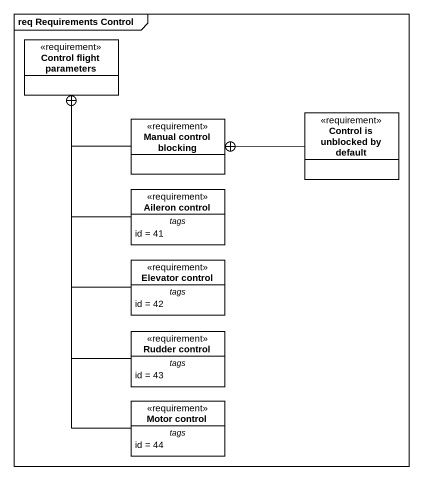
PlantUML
@startuml
mainframe req Requirements Control
hide circle
hide empty members
class "Control flight parameters" as Control_flight_parameters <<requirement>>
class "Manual control blocking" as Manual_control_blocking <<requirement>>
class "Control is unblocked by default" as Control_is_unblocked_by <<requirement>>
class "Aileron control" as Aileron_control <<requirement>> {
  -- tags --
  id = 41
}
class "Elevator control" as Elevator_control <<requirement>> {
  -- tags --
  id = 42
}
class "Rudder control" as Rudder_control <<requirement>> {
  -- tags --
  id = 43
}
class "Motor control" as Motor_control <<requirement>> {
  -- tags --
  id = 44
}
Manual_control_blocking -up-+ Control_flight_parameters
Control_is_unblocked_by -left-+ Manual_control_blocking
Aileron_control -up-+ Control_flight_parameters
Elevator_control -up-+ Control_flight_parameters
Rudder_control -up-+ Control_flight_parameters
Motor_control -up-+ Control_flight_parameters
@enduml
